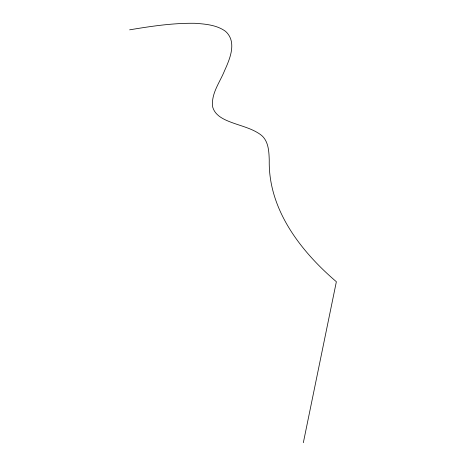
<?xml version="1.0" encoding="UTF-8"?>
<svg xmlns="http://www.w3.org/2000/svg" width="466" height="466" viewBox="0 0 466 466"><rect width="100%" height="100%" fill="white"/><g stroke="black" fill="none" stroke-linecap="round" stroke-linejoin="round"><path stroke-width="0.7" d="M303.337 442.7L336.365 281.726C300.681 251.226 268.23 209.403 269.249 160.182C268.952 150.972 268.503 139.981 260.057 134.26C251.809 128.511 241.866 126.204 232.546 122.803C224.635 119.884 215.222 116.034 212.706 107.11C210.778 93.823 219.923 82.331 224.6 70.582C229.977 58.71 237.188 41.829 225.521 31.321C216.713 24.948 205.582 24.063 195.085 23.3C173.09 22.939 151.275 26.218 129.635 29.836"/></g></svg>
